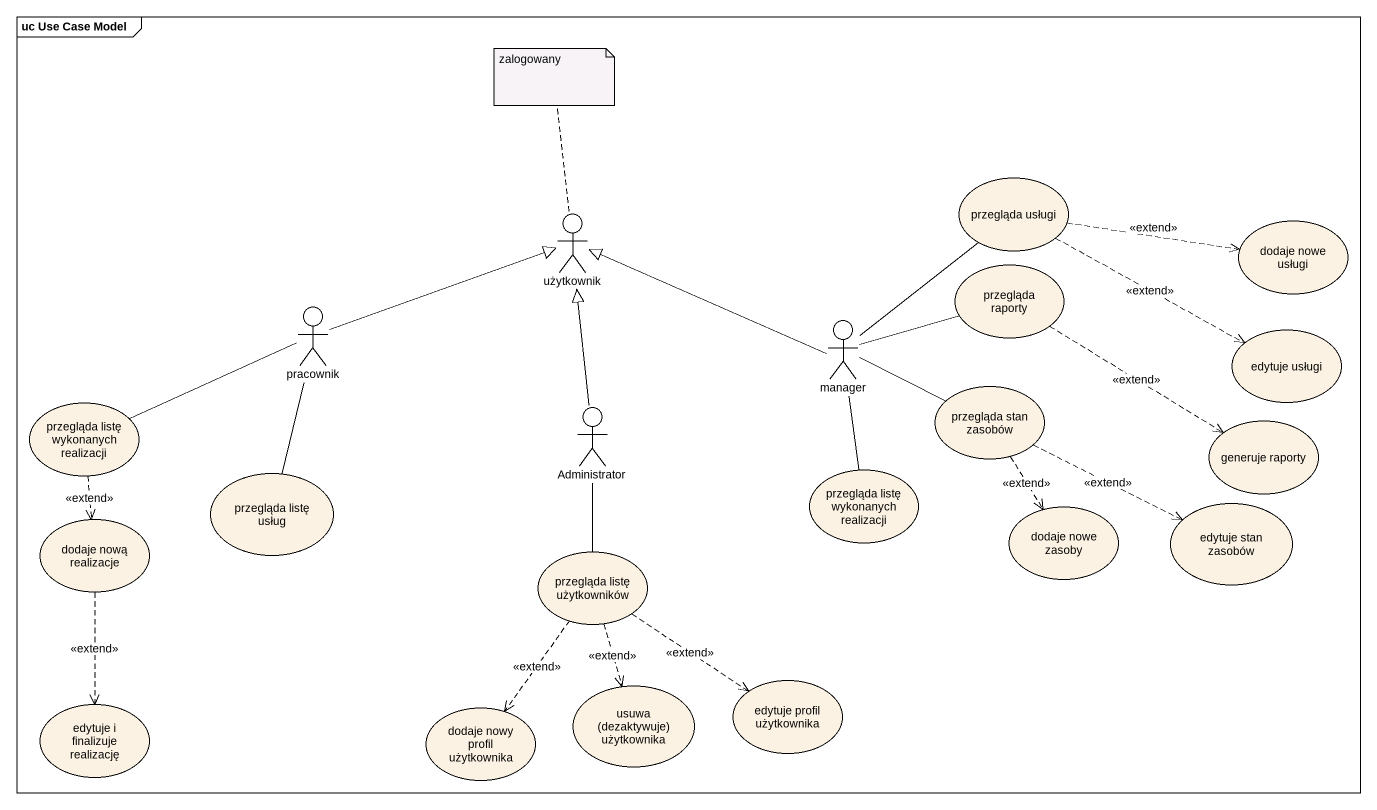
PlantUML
@startuml
mainframe uc Use Case Model
actor użytkownik
usecase "przegląda usługi" as przegląda_usługi
usecase "dodaje nowe usługi" as dodaje_nowe_usługi
usecase "przegląda raporty" as przegląda_raporty
actor pracownik
actor manager
usecase "edytuje usługi" as edytuje_usługi
usecase "przegląda listę wykonanych realizacji" as przegląda_listę_wykonanych
actor Administrator
usecase "przegląda stan zasobów" as przegląda_stan_zasobów
usecase "generuje raporty" as generuje_raporty
usecase "przegląda listę usług" as przegląda_listę_usług
usecase "przegląda listę wykonanych realizacji" as przegląda_listę_wykonanych_2
usecase "dodaje nowe zasoby" as dodaje_nowe_zasoby
usecase "edytuje stan zasobów" as edytuje_stan_zasobów
usecase "dodaje nową realizacje" as dodaje_nową_realizacje
usecase "przegląda listę użytkowników" as przegląda_listę_użytkowników
usecase "usuwa (dezaktywuje) użytkownika" as usuwa_dezaktywuje
usecase "edytuje profil użytkownika" as edytuje_profil_użytkownika
usecase "edytuje i finalizuje realizację" as edytuje_i_finalizuje
usecase "dodaje nowy profil użytkownika" as dodaje_nowy_profil
przegląda_usługi .right.> dodaje_nowe_usługi : <<extend>>
przegląda_usługi -- manager
przegląda_usługi .right.> edytuje_usługi : <<extend>>
przegląda_raporty ..> generuje_raporty : <<extend>>
pracownik -right-|> użytkownik
pracownik -left- przegląda_listę_wykonanych
pracownik -- przegląda_listę_usług
manager -left-|> użytkownik
manager -right- przegląda_raporty
manager -right- przegląda_stan_zasobów
manager -- przegląda_listę_wykonanych_2
przegląda_listę_wykonanych ..> dodaje_nową_realizacje : <<extend>>
Administrator -up-|> użytkownik
przegląda_stan_zasobów ..> dodaje_nowe_zasoby : <<extend>>
przegląda_stan_zasobów .right.> edytuje_stan_zasobów : <<extend>>
dodaje_nową_realizacje ..> edytuje_i_finalizuje : <<extend>>
przegląda_listę_użytkowników -up- Administrator
przegląda_listę_użytkowników ..> usuwa_dezaktywuje : <<extend>>
przegląda_listę_użytkowników ..> edytuje_profil_użytkownika : <<extend>>
przegląda_listę_użytkowników ..> dodaje_nowy_profil : <<extend>>
note top of użytkownik : zalogowany
@enduml
